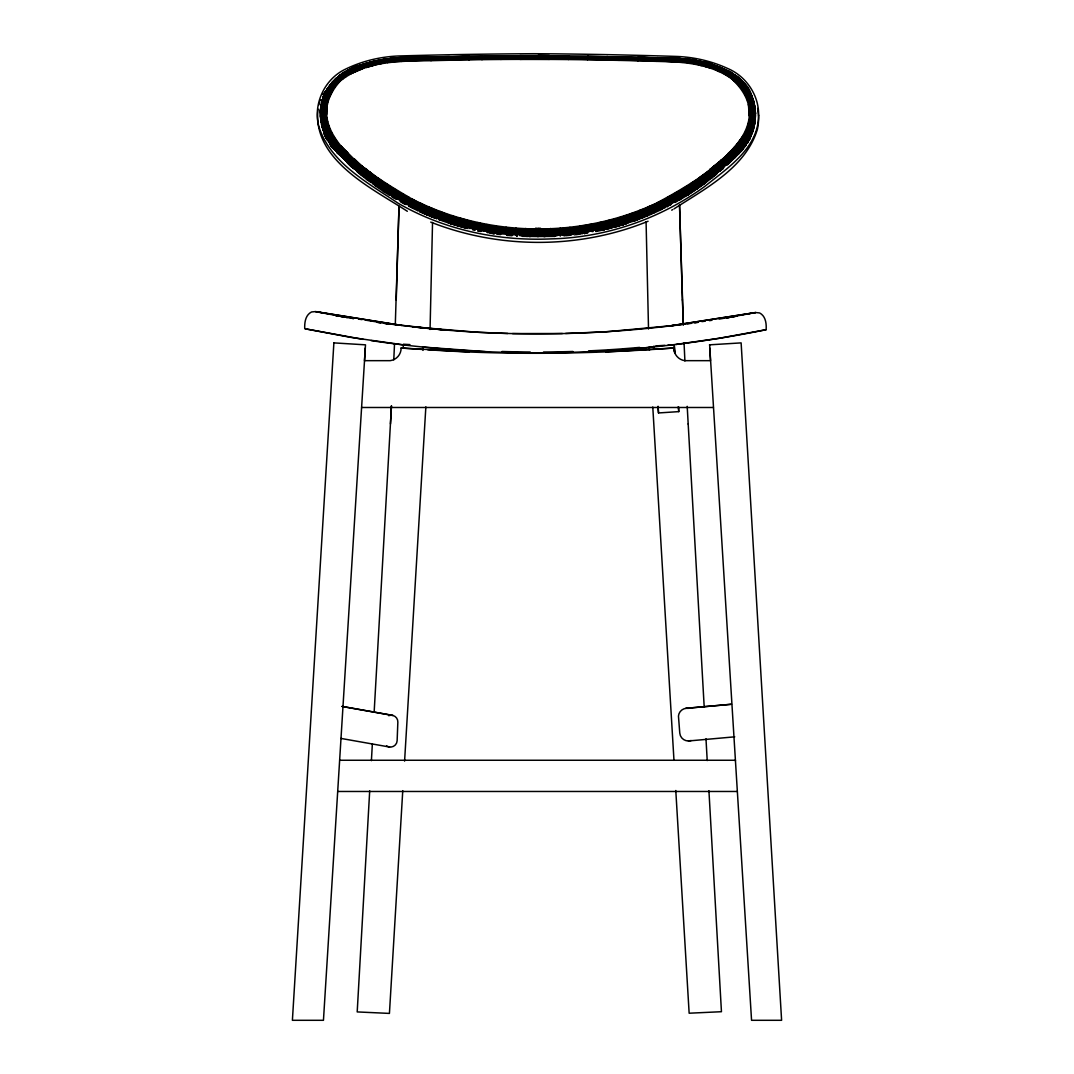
<?xml version="1.0" encoding="UTF-8"?>
<svg xmlns="http://www.w3.org/2000/svg" width="1074" height="1074" viewBox="0 0 1074 1074"><rect width="100%" height="100%" fill="white"/><g stroke="black" fill="none" stroke-linecap="round" stroke-linejoin="round"><path stroke-width="1.5" d="M431.036 60.708L430.58 57.298C385.391 53.405 302.264 68.454 324.12 132.599C341.841 165.758 376.934 186.097 408.388 204.61C447.428 224.882 491.449 235.542 535.456 235.031C615.899 237.22 699.792 202.744 749.397 138.506C758.002 122.825 757.412 102.406 747.222 87.598C744.161 83.759 738.496 73.139 733.851 80.939C785.631 132.451 694.61 182.432 656.764 202.999C580.255 238.978 486.509 237.582 411.369 198.65C375.229 177.25 294.571 131.525 340.257 81.047C365.428 60.614 400.334 61.07 431.036 60.708C512.258 58.412 593.533 59.191 674.727 61.943C697.818 63.353 723.164 68.535 739.637 85.893C749.612 76.751 754.579 106.621 755.344 112.139M327.449 140.721L322.912 129.175C322.415 123.94 314.857 103.386 327.087 106.595L326.751 114.22L322.106 114.784L320.468 116.073M637.835 60.882L638.332 57.271L675.371 58.358C704.289 59.594 741.557 67.85 749.88 100.11C760.526 135.821 725.138 161.409 700.584 179.868C654.563 213.35 597.735 231.877 540.772 230.964C489.543 231.46 435.695 220.532 394.265 188.917L390.869 194.703L389.607 195.32L389.594 193.897C370.785 181.425 352.285 168.041 337.585 150.709C436.447 256.149 618.812 262.526 724.735 164.228C750.672 146.467 767.239 106.326 741.879 81.221C726.48 66.105 703.779 61.352 683.091 58.801C680.621 59.432 674.526 55.969 674.875 60.48C587.263 57.405 499.585 57.043 411.973 59.701C385.553 60.05 355.682 63.581 336.081 83.074C293.027 141.097 389.11 187.775 428.499 208.625C509.868 242.791 608.193 237.354 683.494 190.299C708.921 171.437 743.315 153.434 750.444 119.845C753.518 101.198 743.208 80.04 725.084 73.435C739.677 80.429 749.934 95.68 750.108 111.965C751.115 132.33 736.281 148.494 721.674 160.617C671.586 205.725 602.433 232.87 535.429 228.52L535.456 230.95C600.487 234.978 665.947 210.437 715.808 169.101C730.025 154.925 750.645 143.003 754.941 121.845C753.653 120.006 750.847 120.02 748.806 119.63M522.045 236.334L537.967 236.522L540.719 235.045L540.799 228.534L535.429 228.52L540.786 229.326C466.559 231.783 392.332 200.677 340.968 147.098C315.514 124.96 324.415 80.765 356.071 69.609L356.837 71.018L349.211 73.73C345.774 67.138 339.357 76.778 335.665 78.818C326.281 87.531 320.549 100.15 320.535 112.971M615.295 226.95L623.309 224.641C640.305 215.136 660.335 210.182 677.291 199.791L679.238 200.126L686.689 195.629L686.689 194.193L722.668 168.967L722.668 167.571L744.443 146.158L739.382 141.62M452.302 224.197L458.329 226.064L456.651 224.063L450.798 223.728L450.798 222.224L472.479 228.185L472.479 229.688L475.097 230.292M560.319 229.688L560.266 236.079L560.266 234.588L554.533 236.401L537.967 236.522L537.993 230.091L535.443 229.312L538.007 229.272M409.207 205.027L409.301 206.544L409.207 205.027L447.106 221.056L450.798 223.728M500.954 59.5L500.699 55.821L537.993 56.157C481.165 59.043 423.116 52.129 367.039 63.42C347.533 68.038 327.516 80.59 322.187 101.037C325.758 87.37 336.229 75.355 350.043 71.555C315.555 87.276 318.508 133.673 345.278 155.099C396.749 205.403 468.828 233.998 540.759 231.756L535.456 230.131L537.993 230.091M716.788 173.948L704.598 183.506L702.839 183.372L700.584 179.868L674.136 193.911L677.291 199.791L667.196 206.651L667.209 205.215C599.52 238.401 518.903 243.57 447.321 220.371C411.678 208.396 378.639 188.917 350.674 163.812C336.041 151.488 321.072 135.848 320.764 115.442M369.899 181.815L366.758 179.479L365.966 177.465L361.361 175.156L358.031 171.075L353.359 168.43L353.373 167.034L351.628 166.94L347.358 163.006M746.927 127.497L752.847 130.545L749.545 139.486L748.39 137.391L743.839 134.693C732.32 152.011 715.821 165.96 699.08 177.801L700.584 179.868M755.452 116.395L755.21 112.904L749.29 112.005M340.753 76.254L340.767 74.898C345.855 72.857 359.078 60.238 362.435 67.957L387.325 61.862L430.983 59.943L538.007 58.345L674.794 61.191L674.875 60.48C587.263 56.358 499.464 55.955 411.785 58.533C385.405 58.103 356.34 61.218 335.544 79.087C303.472 119.939 341.049 67.702 354.917 68.132C369.134 61.903 384.68 59.741 400.065 58.855C403.368 59.62 413.114 54.586 412.107 61.178M587.545 59.822L587.747 56.425L619.483 56.976L519.735 55.7L519.91 59.325L549.512 59.325L549.593 55.687L552.506 56.278M371.04 340.579C502.041 359.978 636.399 356.313 766.124 329.691C766.554 323.543 765.681 316.065 759.587 312.937L755.613 312.547L669.438 325.999C568.482 337.961 465.767 336.484 365.388 320.106M735.18 76.952C734.925 73.999 726.923 67.863 725.031 73.529C705.35 62.816 679.761 60.896 656.778 60.627L657.194 57.983L675.264 58.573C707.753 58.922 750.525 72.79 755.062 109.387M432.54 222.425L430.056 329.476M675.385 196.099L647.864 207.04L648.199 207.792L638.829 210.759L640.735 215.767C675.13 203.698 706.034 182.728 732.441 157.797C745.141 146.373 755.519 130.545 755.21 112.904M755.411 113.146L754.539 124.866M525.669 229.245L525.696 228.453M568.522 59.54L568.696 55.861L500.659 55.875M525.656 230.064L525.481 234.951L527.025 236.522M395.313 324.173L399.004 206.409M519.776 55.727L549.593 55.687L519.735 55.7L549.593 55.687L537.98 55.579L538.007 59.218M396.225 300.035L399.018 206.302M393.782 359.844L394.534 343.559M606.595 60.171L606.985 56.492L612.032 57.472M618.906 60.426L619.429 56.801M390.466 423.935L391.46 405.771L374.155 712.075M369.698 790.8L357.199 1011.923L389.432 1013.413L402.763 790.639M371.403 760.647L372.356 743.893M422.941 346.741L422.78 349.48L403.153 348.164L403.394 344.217L409.932 344.593M404.589 761.104L425.854 406.858M515.882 228.802L515.936 228.01M755.183 120.624L755.129 117.133L749.209 115.817L748.43 104.366L753.478 104.084M320.67 110.273C321.851 104.527 323.489 83.235 332.859 90.122L329.423 97.21C328.188 95.385 321.824 97.278 324.415 96.15L324.818 95.13M656.711 61.393L656.778 60.627L675.627 61.983C675.841 60.775 675.68 59.298 676.445 58.291C692.045 59.043 707.511 62.493 721.956 68.333C740.604 74.643 754.029 92.498 753.894 112.314C753.814 147.93 718.452 168.376 693.589 187.574C654.2 213.941 607.844 229.876 560.494 232.722C474.507 239.757 384.143 206.409 328.966 139.137C297.847 82.497 366.221 55.767 411.785 58.533C394.856 56.909 376.746 59.312 360.246 65.501M674.727 61.943L674.794 61.191L656.845 59.929L674.834 60.762C699.201 62.238 728.333 67.112 744.027 87.853L747.222 87.598L752.35 98.472L747.222 87.598L738.442 77.878L743.758 83.826L751.921 98.365M506.109 227.191L506.029 227.983L515.829 229.621L515.493 234.508L516.876 236.119L516.876 234.575L517.077 236.132M755.478 113.388L755.411 112.461L755.438 113.669M505.948 228.802L505.424 233.676L507.17 235.381L512.016 235.743M722.668 168.967L725.393 165.235L727.568 164.644L738.979 153.609L738.858 152.038L736.308 149.071C749.853 138.962 757.747 121.349 754.243 104.433C755.384 99.278 750.525 99.439 747.504 100.701M739.999 152.535L742.053 150.387L736.831 144.681L741.825 138.13L747.719 142.761L753.035 131.189L755.317 117.375L754.673 121.375M317.998 109.092C312.091 159.959 372.101 188.312 407.341 211.283M327.409 104.473C318.28 98.983 320.401 120.113 321.045 107.507M496.242 227.621L494.55 233.823L494.55 232.32L466.344 226.426L447.482 219.875L448.65 216.344M496.349 226.815L496.457 226.01M682.111 62.399C681.654 57.553 685.91 58.197 689.642 59.768C707.162 63.916 727.017 67.394 739.986 80.98C756.324 96.861 758.593 127.175 741.302 143.057M328.255 100.795L322.791 100.365L321.475 106.769L321.851 123.832L324.2 132.384L330.403 143.997L329.799 144.453L353.359 168.43M393.93 61.903L393.688 60.426C369.59 62.453 339.934 69.139 327.449 92.163C318.589 108.313 320.589 130.263 331.289 145.124L332.322 147.823M486.871 224.479L486.737 225.272L477.353 222.6L477.178 223.379L486.589 226.077L485.73 230.923L487.475 232.749M755.129 117.133C754.23 130.222 748.162 142.748 738.644 151.729L744.349 145.957L749.397 138.506L747.719 142.761M587.747 56.425L607.092 56.721L602.541 57.553M753.478 129.269L753.854 125.618L748.068 123.456M688.568 63.165C688.622 55.15 698.892 62.547 703.094 62.158C716.949 67.514 733.018 71.689 742.188 84.282C760.889 105.829 752.015 139.392 730.723 155.743L732.804 158.361L727.568 164.644M473.647 229.46L475.97 229.004L477.004 224.184M595.882 231.541L604.018 229.836L604.38 228.185L590.136 230.386L589.425 226.252L579.651 226.95L579.53 226.158M467.485 221.929L466.277 226.721L467.996 228.655M754.874 121.617L752.243 129.806L747.893 137.016L735.744 148.494L738.026 145.728L735.072 147.823L734.415 147.192M694.959 64.239L696.65 60.641L720.708 69.152L730.239 73.435L739.449 81.248L741.57 84.591M500.739 55.902L481.528 56.291L500.779 56.103M456.651 224.063L458.034 219.324L439.924 211.471L436.823 218.854M743.799 148.252L742.053 150.387L749.316 138.291L754.055 125.859M715.7 67.568L715.754 65.903L713.566 68.575L719.164 71.649M320.602 117.428L320.858 120.14L320.562 115.683L322.683 128.504L321.811 125.886M318.884 104.863L319.716 102.097M362.22 165.718L359.078 169.558C378.29 188.675 402.2 201.925 426.593 213.229L427.492 215.082L429.667 214.491L429.667 215.968L437.642 217.673L439.185 219.74L448.731 223.097L447.106 221.056L447.482 219.875M754.351 121.12L751.29 129.189L746.685 136.21M327.718 121.792L323.167 123.04L321.381 124.571M686.689 194.193L687.884 194.904L694.489 189.185L696.341 189.373L704.598 183.506L705.215 181.6L722.668 167.571L719.929 171.384M362.435 67.957C344.083 72.119 323.583 87.249 321.703 104.353M321.851 104.42C324.026 94.378 330.537 85.732 338.511 79.543L340.257 81.047L336.712 83.53L332.618 81.946L329.637 85.705L335.867 78.644L346.553 71.22L348.875 70.441L351.332 73.502L362.77 68.709L356.461 70.28L349.614 74.374L349.211 73.73M335.45 82.671C314.105 103.023 323.878 138.573 345.278 155.099L343.156 157.717L336.968 152.911L337.102 151.353L341.586 146.507L368.369 174.015L392.936 191.078L419.102 205.295L417.41 209.081L418.31 210.987L410.805 207.282M745.531 131.135L751.209 134.371L749.88 138.895L749.558 138.184M448.905 215.565L449.174 214.787M753.908 120.879L748.497 132.438M332.296 82.416L339.72 75.878L349.225 70.683L343.156 73.448L336.149 78.563L327.315 89.182L328.563 88.578L328.577 87.289L328.98 87.934M322.294 104.272L327.449 92.163L332.927 85.759L334.954 86.994M320.133 100.714L320.428 99.869M429.157 207.107L426.593 213.229L419.692 211.35M439.051 213.793L430.11 209.309L427.492 215.082L435.386 218.277M322.844 104.151L325.664 96.257L330.725 89.035M324.093 96.391L321.515 104.621M330 129.283L323.704 132.773M455.403 57.486L449.335 56.841L468.653 56.251L469.083 59.943M709.189 65.42L709.404 63.809L707.457 66.534L709.632 68.105M428.499 208.625L411.369 198.65L408.388 204.61L409.207 206.503M749.021 108.112L755.103 108.823L751.317 94.928L748.605 94.593C745.718 83.973 736.509 74.468 726.749 71.354C721.674 71.676 703.752 55.781 701.564 64.91L707.162 67.286M335.665 78.818L348.553 70.293L339.102 75.905L332.416 82.134M401.488 196.139L377.873 177.948L375.041 181.949L391.178 194.085L408.388 204.61L405.247 204.369L400.454 201.791L399.541 199.818L402.737 193.938M323.569 96.781L327.61 88.699L333.302 81.839M752.767 130.33L746.175 141.15L730.723 155.743L728.333 153.246L734.965 147.729L728.937 153.85L709.632 169.679L722.252 161.261L736.63 149.42L730.723 155.743M419.102 205.295L420.176 203.04L428.821 207.859M327.946 140.278L333.437 136.223L340.458 147.608L352.93 161.073L368.369 174.015L365.966 177.465L337.115 151.313L328.563 139.499L323.287 127.766L321.462 119.415L327.073 118.019M338.766 76.321L342.834 73.394L346.271 76.348L342.633 77.986L339.102 75.905M433.305 57.486L430.58 57.298M323.771 96.566C327.825 86.981 335.759 79.207 345.331 75.153M745.437 145.796L747.168 142.305L745.692 145.742M326.348 96.338C317.515 117.227 325.247 143.768 343.156 157.717L337.102 151.353M375.041 181.949L374.074 183.533L374.92 185.547L382.062 190.46M346.11 71.394L342.244 73.838L360.005 65.393L372.92 61.58L392.923 58.291L411.463 57.566L392.52 58.479L400.481 57.795M338.095 142.761L333.141 147.487L331.289 146.453L336.968 151.568C329.342 142.278 324.563 130.719 322.455 118.932M359.078 169.558L358.031 171.075L358.783 173.089L366.758 179.479L370.946 181.184L370.946 182.593M430.486 57.097L411.235 57.54L408.187 58.573M751.209 134.371C700.691 197.347 618.852 234.642 537.993 232.44L540.732 233.192L535.47 233.179L535.456 235.031L537.967 236.522M721.701 68.347L719.54 70.911L731.26 78.053L737.073 83.034C743.852 75.798 748.216 90.458 751.397 95.197M390.627 59.62L386.573 59.164L411.463 57.566L386.21 59.043L366.221 63.527L379.74 60.319L393.393 59.258L549.552 56.251L682.796 59.325L696.059 61.191L714.613 66.776M410.214 200.878L385.982 183.587L382.384 189.279L383.257 191.279L389.607 195.32M667.196 206.651L668.471 204.584L665.531 198.623M696.1 62.265L696.811 60.721L680.003 58.667M359.857 65.635L373.161 61.755L386.774 59.983L400.266 60.037L400.857 58.546M369.013 63.366L366.221 63.527L386.036 58.989L387.486 62.628M372.396 61.836L373.403 62.05L374.732 65.084L366.288 67.541L368.543 65.944L366.556 63.205M383.539 60.547L379.35 60.09L381.082 63.688L374.49 64.333M738.979 153.609L741.597 149.541M348.016 70.441L345.976 71.636L366.784 63.245M392.52 58.479L411.235 57.54L399.34 58.063M689.803 59.58C703.671 62.05 716.962 67.447 728.937 74.764L728.494 75.341L719.54 70.911L728.937 74.764L730.239 73.435M749.316 138.291L743.852 145.339L731.73 156.885L747.074 142.104M489.006 232.991L493.61 233.689L494.55 232.32M341.586 146.507L340.807 145.728L336.162 150.776L331.289 146.453M368.369 174.015L369.953 171.988L392.936 191.078M736.925 149.729L739.181 146.816M376.37 180.016L354.675 159.153L350.312 164.376L346.62 161.785M322.75 128.289L328.698 125.577M320.576 111.441L326.751 110.394M720.708 69.152L729.394 74.24C720.909 68.441 735.14 76.16 735.932 78.872M741.49 149.34L734.938 157.65C721.298 167.369 708.907 179.814 693.589 187.574L690.918 183.506L715.271 168.443C722.668 174.726 706.987 177.76 705.229 183.036L705.215 181.6L685.427 193.562L686.689 195.629M753.196 101.171L754.874 107.897M360.542 167.705L341.035 147.044L347.681 152.602L345.278 155.099L339.357 148.749L352.93 161.073M732.804 158.361L738.858 152.038L716.72 170.296M735.663 148.413L729.541 154.481L713.619 166.47L715.271 168.443M732.669 158.133L738.845 152.011L725.044 164.658L708.853 176.606L709.833 178.163L712.008 177.868M748.605 94.593L747.893 94.767C746.551 90.283 737.905 68.199 731.26 78.053L733.851 80.939M725.393 165.235L724.346 163.731L741.006 148.709M732.441 157.797L744.349 145.957L744.859 146.95M708.075 65.232L695.845 61.621L682.796 59.325L638.332 57.271L682.943 59.003L702.356 63.057L714.264 67.286M696.341 189.373L702.839 183.372L677.184 199.522L659.248 208.383L649.958 212.008L648.521 208.557L629.659 214.129L629.928 214.894L624.007 215.981M740.644 148.293L731.246 156.334L740.214 147.836M732.132 157.381L738.617 151.676M468.653 56.251L481.676 56.13L481.998 59.741M728.937 153.85L735.529 148.279L729.541 154.481L738.617 146.265L730.145 155.112L735.744 148.494M644.158 217.203L652.187 213.86L650.388 213.162L646.884 216.062L646.897 214.585L650.294 212.88L665.746 207.389M736.831 144.681L740.026 142.077M679.238 200.126L685.964 194.649C674.808 201.791 662.416 204.772 653.408 213.055M725.259 164.993L709.216 177.116M642.802 217.767L646.897 214.585L621.873 222.278L620.826 218.734L630.465 216.465L631.727 220.385L633.244 221.351L642.802 217.767L641.124 216.935C585.719 237.139 523.548 241.167 466.572 225.513M337.491 143.258L335.638 139.593L330.403 143.997L328.429 141.808M667.209 205.215L661.383 209.605L653.502 213.243M450.798 222.224L449.348 223.285L466.438 228.212M724.346 163.731L722.829 161.905L706.424 173.344L705.9 172.686M734.468 147.245L737.422 145.191M704.598 183.506L687.884 194.904L695.133 190.152M709.713 177.908L685.118 193.011L682.608 188.876L707.484 174.7L708.853 176.606M744.027 87.853L741.973 89.008L740.281 85.41M338.887 76.066L340.767 74.898M618.664 225.768L626.598 223.553L631.727 220.385M347.184 71.475L361.039 65.756L373.953 63.004M401.085 59.701L401.273 61.473L400.065 58.855L400.817 58.399L411.678 58.09M693.589 187.574L694.368 188.93L676.781 198.677M726.762 71.34L721.406 68.494L730.978 72.992L709.404 63.809M332.739 136.613L331.598 132.867L325.905 136.559L324.429 134.035M674.996 202.476L677.815 200.905M671.706 210.155L672.686 209.605M674.016 208.88C705.484 188.433 745.812 167.705 757.412 129.256A55.418 51.955 -33.9 0 0 758.566 116.14L757.64 108.407M339.679 80.496L343.143 78.577L342.633 77.986M613.697 227.419L619.55 224.265L623.309 224.641L621.873 222.278M685.856 194.394L667.988 203.456M748.927 90.82L743.946 92.216L742.658 88.565M692.341 185.614L666.914 197.858M348.795 73.126L350.54 72.213L348.365 72.589M605.736 229.03L609.817 226.923L612.408 227.245M367.926 64.641L354.917 68.132L349.399 70.844L361.723 66.669M683.937 191.024L656.764 202.999L659.047 207.9M380.424 61.594L360.73 65.474L348.728 70.374L354.568 67.863L356.071 69.609L350.164 71.703L355.669 69.018L347.56 71.757M388.654 715.673L390.896 715.217A6.739 6.659 0 0 1 397.85 722.131L397.138 740.684A6.739 6.659 0 0 1 386.546 745.88M325.597 92.351L331.06 93.411M595.708 231.205L600.044 229.192L604.018 229.836M355.279 68.521L347.949 72.133C346.687 67.743 362.945 65.675 349.05 70.562L354.917 68.132M400.172 59.392L411.879 59.07L400.36 60.735L411.973 59.701L401.206 60.721L412.04 60.413L401.233 60.923M348.446 70.293L354.259 67.716M346.848 71.3L348.875 70.441M569.891 227.299L569.972 228.091L579.759 227.755L580.39 232.628L582.309 233.85L582.444 232.306L584.431 233.568L590.244 231.098L592.915 231.622M648.078 221.244C579.477 249.249 499.585 249.302 430.728 222.103M657.489 204.49L666.686 200.838M574.523 234.884L580.39 232.628M329.96 85.235L332.927 85.759M656.845 59.929L675.774 60.506L657.006 58.748L519.829 56.251M649.958 212.008L650.294 212.88L631.378 219.203M648.521 208.557L657.838 205.241M573.194 234.521L570.509 233.783L564.562 235.837L560.601 234.575M747.007 99.157L751.397 98.311M625.9 223.781C629.726 221.606 640.574 220.734 640.735 215.767M639.433 212.29L648.857 209.323M747.893 94.767L745.625 95.599L744.671 91.84M621.322 225.151L624.383 224.238M615.227 226.963L619.805 225.607M379.055 60.372L392.775 58.224L411.342 57.486M622.021 222.788L631.646 220.089M605.964 229.299L612.314 227.54M639.728 213.055L630.196 215.686L630.465 216.465M554.533 236.401L550.667 234.991L544.437 236.602L537.98 234.682L529.844 236.562L525.481 234.951L519.883 235.743M605.937 229.353L612.14 227.809M400.334 57.848L399.568 57.821L400.602 57.902M674.928 60.104L689.078 61.057L702.087 63.581M609.817 226.923C640.023 214.961 595.989 236.75 599.064 224.372L580.98 225.929M372.544 61.621L379.35 60.09M619.376 223.58L618.463 220.304L608.676 222.13L609.549 225.715L619.483 223.969M766.124 329.691L719.379 338.27L675.908 344.472M719.124 319.126L755.613 312.547L669.438 325.999L690.515 323.153M546.585 56.452L587.867 56.197M589.29 225.446L589.156 224.654L598.903 223.567L598.728 222.788L618.235 219.512L618.463 220.304M676.553 58.345L657.395 57.714L676.66 58.533L675.506 58.264M584.431 233.568L587.706 233.004M379.189 60.157L386.036 58.989M590.244 231.098L600.044 229.192L599.923 228.493M709.458 320.67L711.968 320.267M694.878 322.818L698.019 322.375M693.764 322.71L697.013 322.267M701.872 321.609L705.121 321.166M687.427 323.851L691.737 323.261M576.08 234.682L580.752 234.065M678.849 324.966L683.118 324.415M677.412 325.154L605.951 331.826L565.622 333.464M356.259 67.743L353.641 68.051L360.448 65.313M385.767 59.258L391.043 58.654M385.888 59.057L392.775 58.224L393.688 60.426M540.732 233.192L535.47 233.179L535.47 231.742L537.993 231.46M469.486 228.493L472.479 228.185M653.932 346.956L639.809 348.338M507.17 235.381L515.493 234.508L495.651 231.769M566.226 235.676L571.207 235.206M687.051 708.236L731.139 704.276M685.628 708.357L731.542 704.262M688.394 740.979L734.737 736.831M495.544 232.481L497.302 234.253L505.424 233.676L476.225 227.795M655.529 345.935L664.873 345.318M667.988 345.103L674.23 344.7L674.794 352.997L673.881 348.016C591.975 353.99 509.734 355.333 427.761 349.735M658.51 412.953L658.067 406.442L658.51 412.953L678.755 411.624L678.432 406.737M709.511 344.835L741.127 342.888L781.604 1020.3L751.558 1020.3L709.632 344.835M605.736 351.91L673.881 348.016A12.579 12.579 0 0 0 684.809 360.663L710.505 360.663L709.713 348.016M519.91 59.325L549.512 58.56L519.883 57.862L549.512 59.325M537.993 58.157L549.526 57.862M430.298 57.07L449.496 56.6L450.033 60.292M430.204 57.258L481.729 56.345M449.335 56.841L468.707 56.331M535.47 231.742L540.759 231.756M537.993 56.882L549.552 56.68L519.843 56.694M562.4 333.517L512.526 333.571M519.803 55.929L549.593 55.875L519.722 55.875M519.897 58.56L538.007 58.466M365.294 348.016L364.502 360.663L390.198 360.663A12.579 12.579 0 0 0 401.126 348.016L469.271 351.91M361.589 407.489L713.418 407.489M339.639 760.258L735.368 760.258L735.408 760.956M337.692 791.471L737.314 791.471M493.61 233.689L485.73 230.923L477.702 230.883L480.964 231.514M537.98 55.553L549.579 55.714M538.007 228.48L540.799 228.534M619.295 56.828L638.56 57.432L619.228 57.029M638.238 57.472L675.17 58.869L682.5 60.305M537.993 55.942L549.552 56.251M675.613 58.318L657.395 57.714L675.264 58.573L695.616 62.158M682.366 60.936L675.022 59.513L657.006 58.748L682.648 59.755L689.078 61.057M675.143 58.976L657.1 58.318L675.868 59.876L657.006 58.748M336.149 78.563L338.511 79.543M507.76 333.477L477.205 332.255L412.671 326.858L445.16 330.04L391.956 324.267M485.273 351.628L422.498 347.036M679.372 58.721L689.36 59.688M401.126 348.016L403.166 348.164M500.632 56.049L505.599 56.425M459.914 226.198L466.277 226.721L429.667 214.491M670.753 204.825L668.471 204.584L670.404 205.027M535.443 229.312L537.993 229.608M497.302 234.253L500.591 234.629M403.878 344.969L351.05 337.411L305.419 328.819M380.76 322.764L377.551 322.334L380.867 322.804M383.955 323.193L388.761 323.838M384.277 323.287L387.513 323.73L384.183 323.261M347.291 317.448L344.002 316.964L347.197 317.474M350.58 317.931L353.87 318.414M358.81 319.139L362.099 319.622M537.993 230.534L540.772 230.964M537.993 229.715L540.772 230.145M350.392 317.985L353.588 318.495M363.294 339.397L307.285 329.208M439.185 219.74L447.106 221.056M690.22 59.782L695.59 60.694M345.358 317.206L335.397 315.42L353.239 318.548M341.975 706.41L391.929 715.257M340.901 738.415L389.594 747.034M342.217 706.464L393.017 715.485M537.993 232.937C463.673 233.837 390.305 202.905 338.364 149.81L358.394 170.498L382.384 189.279L372.275 183.573M690.112 59.58L702.866 62.332M344.915 317.125L315.528 311.594L311.581 311.943C305.419 315.018 304.452 322.495 304.734 328.671L305.526 328.845M315.635 311.608L401.582 325.409L316.118 311.715M696.811 60.721L703.282 62.117L706.383 63.916M696.932 60.923C718.103 65.487 745.866 73.891 750.78 98.311M340.243 146.265L341.532 146.561M485.73 230.923L456.987 222.882M675.371 58.358L676.204 58.573M727.729 70.951C735.851 75.193 743.342 82.134 746.108 91.209M459.941 226.493L466.385 228.225M703.577 62.413L708.182 63.688M410.657 206.973L417.41 209.081M336.243 144.292L345.855 154.468L338.552 147.97L338.834 149.286C331.396 142.157 326.026 132.867 323.811 122.785M477.178 223.379L458.491 217.754L458.262 218.519L451.805 215.632M709.726 64.118L722.158 68.441L735.193 75.542M695.173 63.487L701.309 65.662M456.732 223.781L438.044 216.505M709.592 63.89L715.7 66.118M429.667 215.968L436.474 218.519M724.829 73.864L728.494 75.341M402.32 194.662L408.939 197.321M405.247 204.369L399.541 199.818L391.768 196.703L390.869 194.703M447.187 220.774L428.687 212.773M383.257 191.279L389.594 193.897M674.821 60.856L675.694 61.218M419.733 211.605L428.244 215.337L422.391 212.598M419.84 211.672L425.962 214.397M428.499 213.27L437.722 217.391M732.804 75.073L728.065 71.314L716.089 66.239L719.553 68.468M448.382 217.136L430.432 208.544L430.755 207.792L439.642 212.236M719.929 70.24L725.447 72.884M426.7 212.947L400.374 198.166M426.848 212.571L409.167 202.932M325.583 126.571C326.321 139.07 336.269 147.782 344.741 155.69L339.129 148.977L344.741 155.69M727.917 71.059L731.515 72.965M418.135 207.376L427.049 212.075M417.517 208.812L391.755 193.078M721.07 68.763L726.373 71.716M428.164 209.39L410.98 199.375M361.669 166.363L366.288 169.021L384.559 185.708M726.319 71.77L732.75 76.415M727.098 71.099L733.69 75.663L738.872 81.597M393.218 197.549L396.118 199.24M408.496 204.355L383.311 187.668M399.541 199.818L382.706 188.662L366.959 175.908M724.601 70.307L722.158 68.441M358.166 170.847C346.821 158.361 329.893 148.494 326.966 130.504M735.274 75.422L737.637 77.422M333.477 148.762L336.968 151.568M374.208 183.278L351.386 162.886M731.703 73.099L727.93 71.085L730.468 73.341M336.484 150.279L343.519 157.153C335.544 150.172 329.664 140.654 327.691 130.169M356.622 171.222L358.783 173.089M340.968 147.098L346.459 153.837L339.894 148.172L339.679 146.829L340.458 147.608M329.382 133.928L334.578 145.822L343.841 156.737L338.095 150.118L331.329 137.459M346.459 153.837L339.679 146.829M349.372 164.658L351.628 166.94M344.257 156.24L337.558 149.031M337.303 151.058L343.291 157.475M721.097 159.986L722.829 161.905M735.395 75.677L737.569 78.093M741.57 80.778L746.323 87.236L750.095 98.365M706.424 173.344L707.484 174.7M734.831 79.852L737.073 83.034M333.262 147.286L326.939 135.458L324.523 122.53M339.102 147.406L339.733 148.346M741.879 81.221L743.638 83.879M338.028 148.507L338.579 149.568L333.652 140.976M737.677 82.497L739.637 85.893M625.9 222.264L626.598 223.553M337.129 149.501L337.692 150.575M328.053 140.076L324.724 131.847L323.167 123.04M748.699 90.793L747.222 87.598M324.375 134.263L326.415 138.747L324.267 134.116M333.437 136.223L334.981 140.036M751.558 96.875L751.558 95.586L754.579 108.38M751.115 94.713L752.659 98.647M399.81 58.09L400.065 58.855M620.342 217.176L620.584 217.941M617.765 217.941L617.993 218.72L608.273 220.559L608.475 221.338M751.558 95.586L752.377 98.378M324.2 132.384L321.905 119.174M753.492 100.849L754.015 103.681M753.223 100.365L754.149 108.206M753.022 129.9L753.156 130.867M752.471 100.057L752.941 103.977M321.139 119.657L321.65 124.087M570.052 228.91L570.509 233.783M751.934 99.989L752.31 103.923M755.009 121.241L755.076 122.127M678.419 406.684L678.755 411.624M674.23 344.7L674.781 352.863M560.225 228.077L560.266 228.869M652.777 407.033L673.975 760.352M675.788 790.504L689.146 1013.212L721.446 1011.708L708.921 790.665M687.199 406.334L688.192 424.069M688.179 423.935L704.195 707.014M705.98 738.751L707.216 760.58M684.057 343.036L684.903 360.945M648.521 328.98L646.078 221.647M649.3 346.942L649.448 350.218M679.493 204.973L683.359 324.845M682.406 299.847L683.346 324.724M679.56 204.704L682.406 300.035M550.519 228.48L550.546 229.286M754.243 103.829L754.27 105.091M550.559 230.091L550.667 234.991M320.925 120.503L320.951 121.751M322.912 129.175L322.925 130.437M604.38 228.185L604.38 229.742M728.065 71.314L728.065 72.737M423.022 347.05L423.022 350.392M639.621 347.399A763.144 514.285 -0.2 0 1 588.565 350.876M572.912 351.48A763.144 514.285 -0.2 0 1 543.498 352.017M530.22 352.003A763.144 514.285 -0.2 0 1 502.014 351.48M688.474 708.357A8.632 8.538 -0.1 0 0 678.459 716.076L679.775 733.139A8.632 8.538 0.2 0 0 691.186 740.51M537.993 233.031L535.47 233.796L540.732 233.81L537.993 233.125M537.98 234.199L535.47 234.307L540.719 234.32L537.98 234.199M758.606 115.294C758.499 148.225 727.554 167.96 704.853 186.366C660.403 218.734 606.166 237.596 551.137 238.884C498.135 241.314 444.327 229.903 398.199 203.281C368.275 183.05 330.027 162.912 318.696 126.088C313.071 104.057 324.442 79.369 344.929 69.434C361.361 61.299 379.525 56.868 397.823 56.009C443.106 54.68 488.401 53.955 533.697 53.713C581.115 53.928 628.532 54.949 675.935 56.412C693.75 57.003 711.458 61.03 727.662 68.481C746.068 76.173 759.049 95.25 758.606 115.294M333.88 342.888L292.397 1020.3L323.449 1020.3L365.496 344.835L333.88 342.888M348.258 70.28L354.004 67.702L346.298 71.26L348.285 70.28M400.723 58.144L399.944 58.412L411.57 57.768L400.696 58.077M537.993 231.689L535.47 232.494L540.746 232.494L537.993 231.689M736.952 316.065L726.923 317.823L736.952 316.065M549.539 57.231L519.87 57.231L549.539 57.231M654.2 349.345L653.972 346.029L654.2 349.359"/></g></svg>
